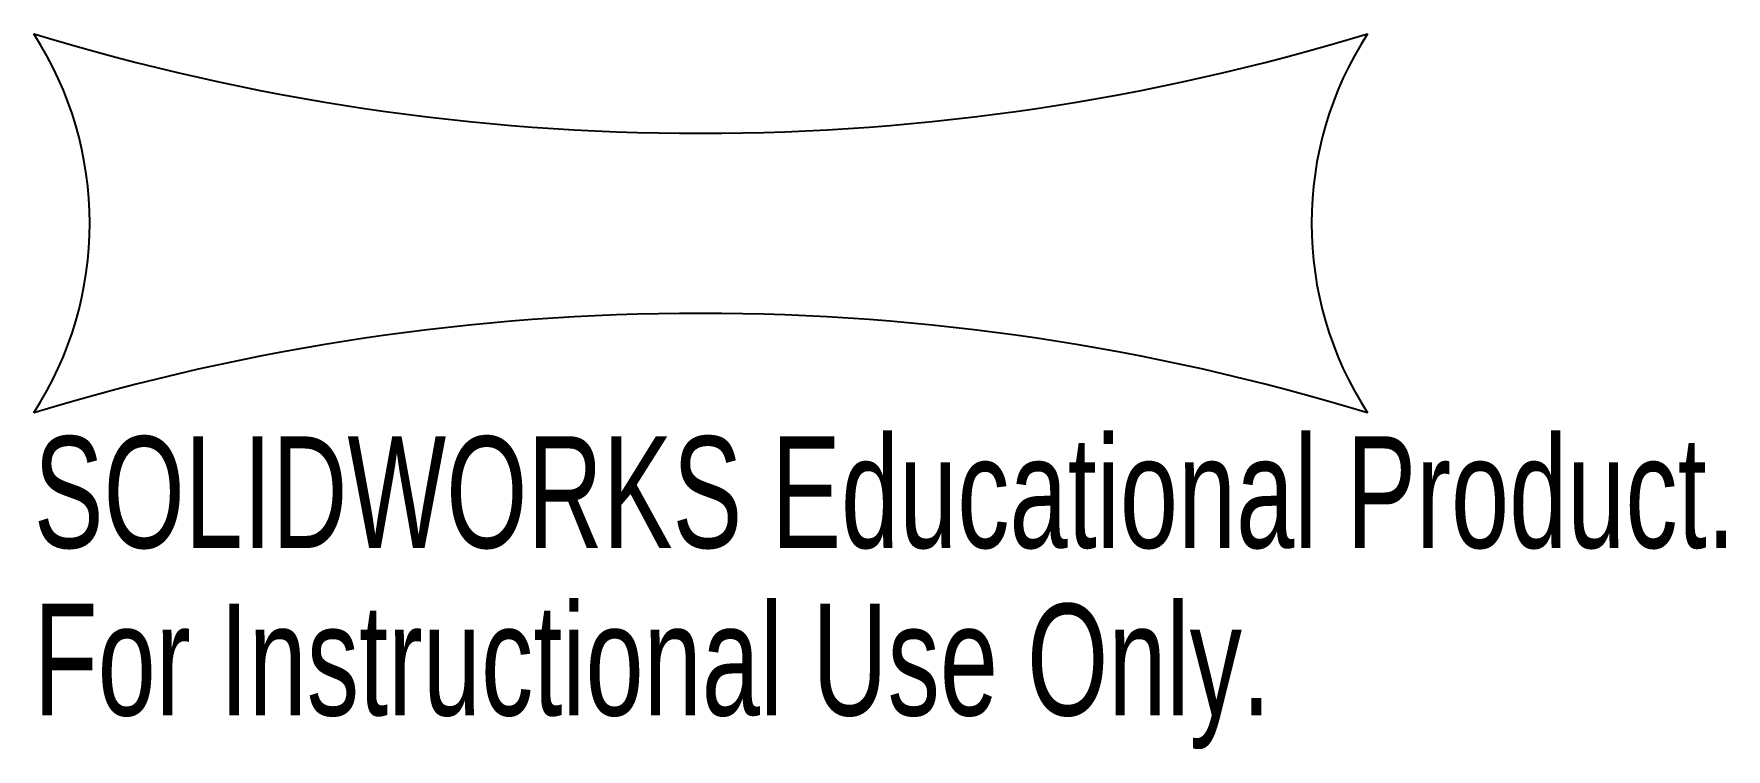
# Model space of a CAD drawing. Header units: millimetres. Extents: x -7.6 to 65.7, y 39.2 to 70.2.
import ezdxf

# ---------------------------------------------------------------- set-up
doc = ezdxf.new("R2010")
doc.units = ezdxf.units.MM
doc.styles.add('SLDTEXTSTYLE0', font='TXT', dxfattribs={"width": 0.7})

msp = doc.modelspace()

# ---------------------------------------------------------------- linework, layer by layer
at = {"color": 7, "linetype": 'Continuous', "lineweight": 25}
for centre, radius, start, end in [((21.283, 164.916), 99.007, 253.04717, 286.95283), ((-20.264, 62.009), 15.1, 327.09809, 32.90191), ((62.83, 62.009), 15.1, 147.09809, 212.90191), ((21.283, -40.899), 99.007, 73.04717, 106.95283)]:
    msp.add_arc(centre, radius, start, end, dxfattribs=at)

# ---------------------------------------------------------------- texts
at = {"color": 7, "linetype": 'Continuous', "char_height": 4.83362, "attachment_point": 1, "style": 'SLDTEXTSTYLE0'}
for s, insert in [('SOLIDWORKS Educational Product.', (-7.586, 52.787)), ('For Instructional Use Only.', (-7.586, 45.536))]:
    msp.add_mtext(s, dxfattribs=dict(at, insert=insert))

doc.saveas('drawing.dxf')
